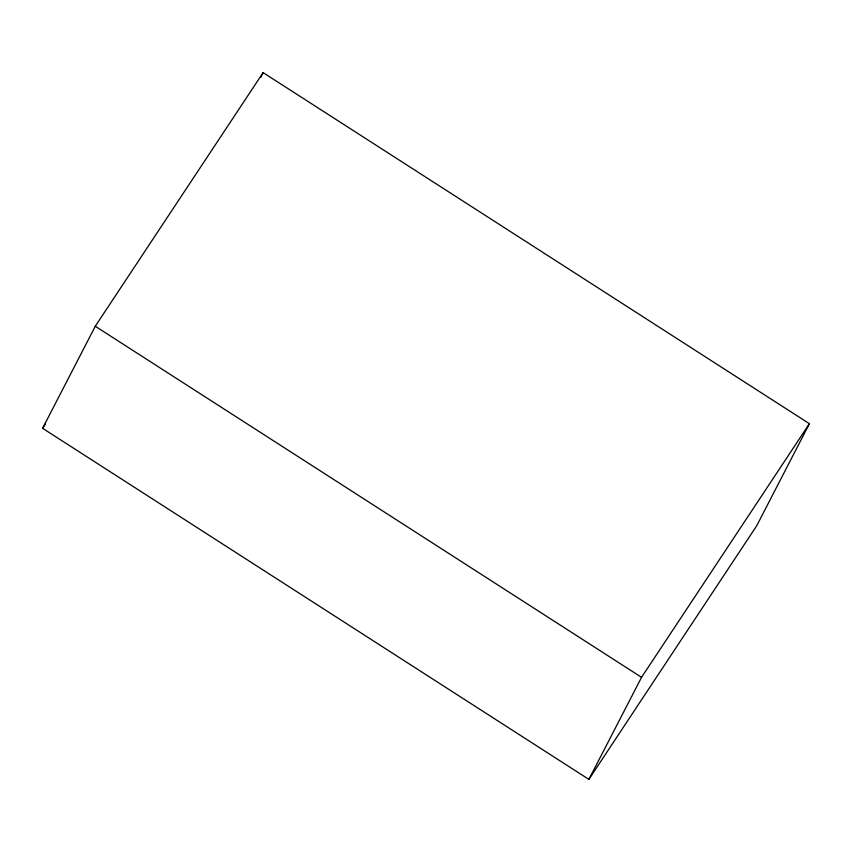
<?xml version="1.0" encoding="UTF-8"?>
<svg xmlns="http://www.w3.org/2000/svg" width="852" height="852" viewBox="0 0 852 852"><rect width="100%" height="100%" fill="white"/><g stroke="black" fill="none" stroke-linecap="round" stroke-linejoin="round"><path stroke-width="1.28" d="M42.6 428.3L95.275 326.252L263.119 72.622L809.4 423.7L756.725 525.748L588.881 779.378L42.6 428.3L45.529 423.87M260.701 77.319L263.119 72.622M588.881 779.378L641.545 677.329L809.4 423.7M95.275 326.252L641.545 677.329"/></g></svg>
